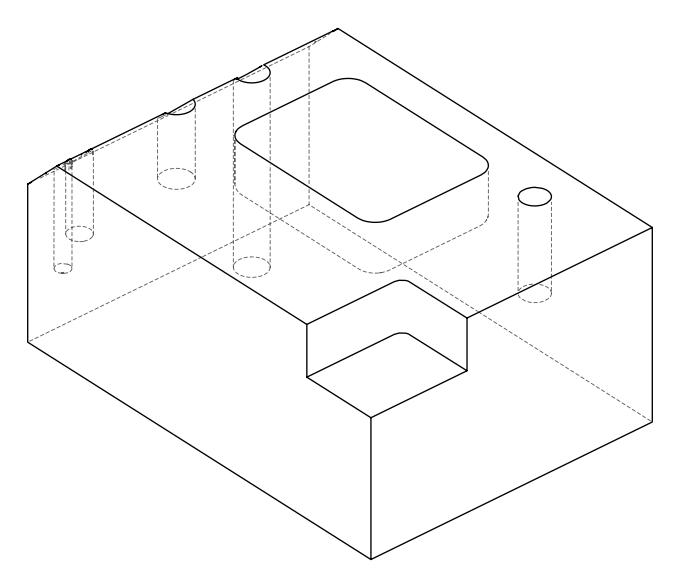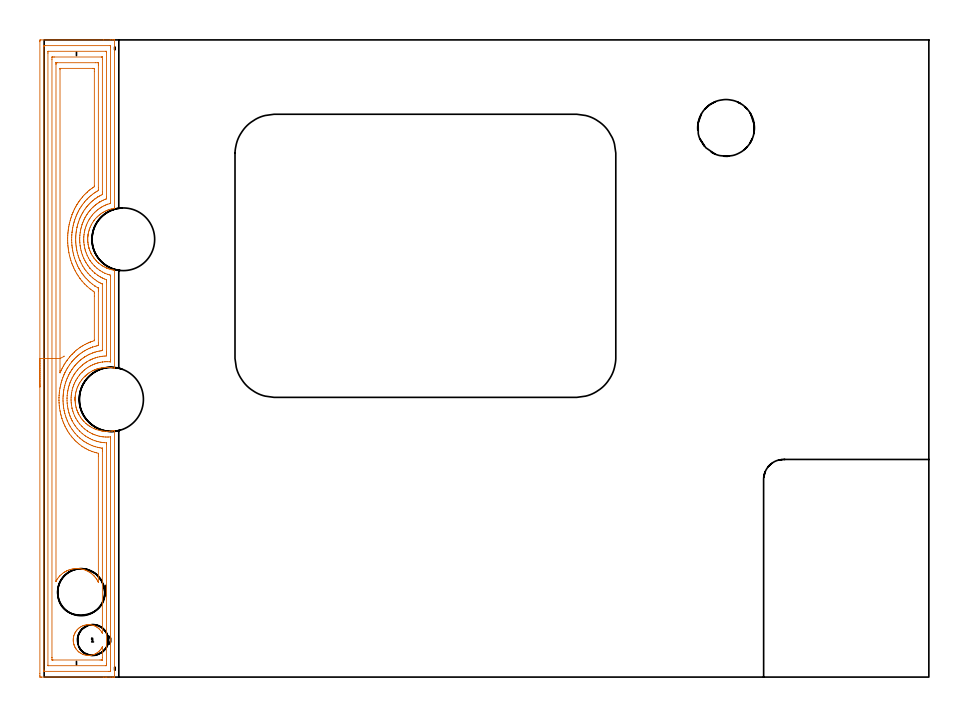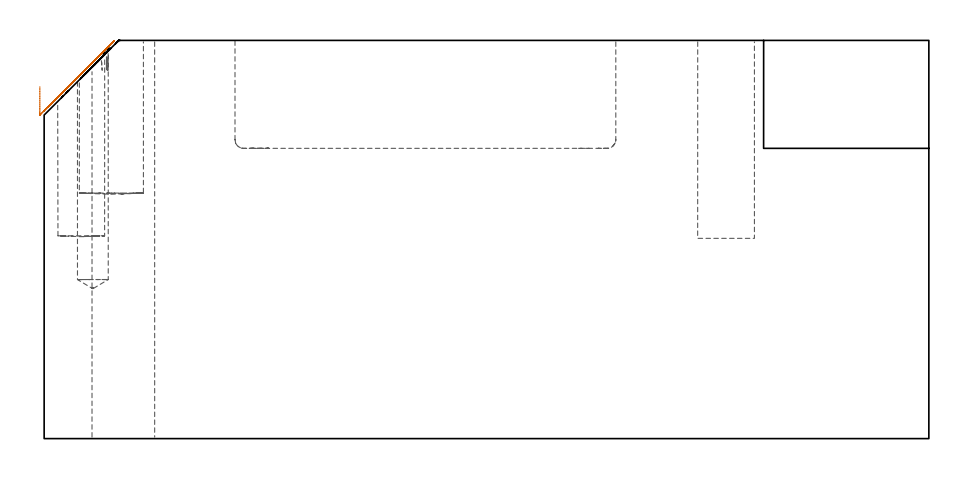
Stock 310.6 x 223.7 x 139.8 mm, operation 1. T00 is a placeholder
(PLAN: 14 operations, 12 tool changes, 50.8 min)
(1 AREA_MILL | FG_CHAMFER_SURFACE | UGT0205_001 | 16.79 min | 76610 mm3)
(2 MILL_CORNER_NOTCH_RECTANGULAR | CORNER_NOTCH_RECTANGULAR | NXT0201_011 | Follow Part, ap 3, ae 75% | 17.89 min | 167561 mm3)
(3 MILL_RECTANGULAR_POCKET | POCKET_RECTANGULAR_STRAIGHT | NXT0201_007 | Follow Part, ap 6.25, ae 75% | 11.91 min | 496334 mm3)
(4 MILL_BLIND_HOLE_FROM_SOLID_MATERIAL | STEP1POCKET | NXT0201_012 | Spiral | 1.12 min | 21620 mm3)
(5 BORE_BLIND_HOLE | STEP1POCKET | UGT0332_076 | 0.29 min | 0 mm3)
(6 SPOT_DRILL | STEP1HOLE | NXT0321_9005460120000 | 0.05 min | 148 mm3)
(7 SPOT_DRILL_1 | STEP1POCKET_1 | NXT0321_9005460120000 | 0.03 min | 0 mm3)
(8 DRILL_BLIND_HOLE_INTO_CENTER | STEP1HOLE | NXT0301_029 | 0.04 min | 137 mm3)
(9 GUN_DRILL_THROUGH_HOLE | STEP1HOLE | UGT0307_001 | 0.62 min | 2562 mm3)
(10 SPADE_DRILL_TO_ENLARGE_THROUGH_HOLE | STEP1HOLE | UGT0306_004 | 0.59 min | 17013 mm3)
(11 DRILL_TO_ENLARGE_THROUGH_HOLE | STEP1HOLE | UGT0301_053 | 0.6 min | 32619 mm3)
(12 DRILL_BLIND_HOLE_INTO_CENTER_1 | STEP1POCKET_1 | UGT0301_220 | 0.34 min | 6948 mm3)
(13 INDEXABLE_INSERT_DRILL_BLIND_HOLE_FROM_SOLID | STEP1POCKET_2 | NXT0302_004 | 0.27 min | 11951 mm3)
(14 INDEXABLE_INSERT_DRILL_BLIND_HOLE_FROM_SOLID_1 | STEP1POCKET_3 | NXT0302_016 | 0.23 min | 19887 mm3)
(TOOL UGT0205_001 | Chamfer Mill 20 x 3 x 45 deg. | D20 FL50 Z2)
(TOOL NXT0201_011 | ENDMILL 12mm [2P460-1200-NA 1630] | D12 FL38 Z6)
(TOOL NXT0201_007 | ENDMILL 25mm [R216.25-25050GCK54P 1620] | D25 R3 FL54 Z5)
(TOOL NXT0201_012 | ENDMILL 16mm [2P460-1600-NA 1630] | D16 FL38 Z6)
(TOOL UGT0332_076 | 19.75 mm Rough Boring Bar | D19.75)
(TOOL NXT0321_9005460120000 | NC Spot Drill, 142deg, 12mm, Carbide, Uncoated | D12 PA142 FL30 Z2)
(TOOL NXT0301_029 | Carbide Drill 5.8mm [860.1-0580-017A1-MM 2214] | D5.8 PA140 FL28 Z2)
(TOOL UGT0307_001 | Gun Drill 5 mm | D5 PA130 FL24 Z1)
(TOOL UGT0306_004 | Spade Drill 13.5mm | D13.5 PA132 FL10 Z2)
(TOOL UGT0301_053 | Twist Drill 22 mm | D22 PA118 FL150 Z2)
(TOOL UGT0301_220 | Twist Drill 10.8 mm | D10.8 PA118 FL92 Z2)
(TOOL NXT0302_004 | Index. Insert Drill 16.5mm [880-D1650L20-05] | D16.5 PA176 FL83 Z2)
(TOOL NXT0302_016 | Index. Insert Drill 22.5mm [880-D2250L25-03] | D22.5 PA176 FL68 Z2)
(OP 1 AREA_MILL, part 1 of 2)
G17 G21 G94 G90
T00 M6
G54
G17 G0 G90 X-1.5 Y101.85 S1061 M3
G43 Z149.8 H0
Z123.6
G94 G1 Y101.888 Z122.728 F250.
Y102.002 Z121.864
Y102.191 Z121.012
Y102.453 Z120.18
Y102.787 Z119.374
Y103.19 Z118.6
Y103.658 Z117.864
Y104.19 Z117.172
Y104.779 Z116.529
Y105.422 Z115.94
Y106.114 Z115.408
Y106.85 Z114.94
Y107.624 Z114.537
Y108.43 Z114.203
Y109.262 Z113.941
Y110.113 Z113.752
Y110.978 Z113.638
Y111.85 Z113.6
Y223.081
X-1.497 Y223.371 Z113.602
X-1.492 Y223.69 Z113.606
X-1.169 Y223.7 Z113.929
X20.799 Z135.894
X23.202 Z138.297
X23.89 Z138.99
X24.233 Z139.333
X24.641 Y223.693 Z139.733
X24.697 Y223.69 Z139.788
X24.7 Y223.528 Z139.8
Y165.009
X24.693 Y164.584 Z139.793
X23.769 Y164.392 Z138.864
X23.202 Y164.236 Z138.297
X23.013 Y164.184 Z138.112
X22.878 Y164.147 Z137.977
X22.64 Y164.073 Z137.74
X22.31 Y163.939 Z137.409
X21.99 Y163.81 Z137.088
X21.543 Y163.609 Z136.641
X21.101 Y163.386 Z136.199
X20.729 Y163.18 Z135.826
X20.525 Y163.051 Z135.621
X20.211 Y162.853 Z135.31
X19.817 Y162.578 Z134.915
X19.429 Y162.288 Z134.527
X19.323 Y162.2 Z134.421
X18.877 Y161.804 Z133.976
X18.801 Y161.733 Z133.899
X18.74 Y161.674 Z133.836
X18.685 Y161.624 Z133.784
X18.485 Y161.435 Z133.584
X18.443 Y161.395 Z133.541
X18.039 Y160.95 Z133.138
X17.659 Y160.502 Z132.759
X17.545 Y160.354 Z132.644
X17.484 Y160.268 Z132.583
X17.281 Y159.985 Z132.38
X17.03 Y159.609 Z132.129
X16.655 Y158.983 Z131.755
X16.516 Y158.717 Z131.613
X16.303 Y158.273 Z131.401
X16.109 Y157.824 Z131.205
X15.939 Y157.379 Z131.039
X15.8 Y156.968 Z130.898
X15.787 Y156.931 Z130.886
X15.655 Y156.453 Z130.754
X15.558 Y156.039 Z130.654
X15.494 Y155.717 Z130.593
X15.47 Y155.593 Z130.569
X15.437 Y155.381 Z130.536
X15.42 Y155.262 Z130.517
X15.408 Y155.181 Z130.503
X15.402 Y155.146 Z130.498
X15.359 Y154.775 Z130.459
X15.351 Y154.7 Z130.451
X15.32 Y154.253 Z130.418
X15.307 Y153.807 Z130.403
X15.31 Y153.559 Z130.406
X15.311 Y153.361 Z130.41
X15.336 Y152.914 Z130.433
X15.376 Y152.501 Z130.469
X15.378 Y152.468 Z130.473
X15.437 Y152.021 Z130.535
X15.458 Y151.894 Z130.558
X15.472 Y151.816 Z130.571
X15.51 Y151.607 Z130.606
X15.516 Y151.575 Z130.612
X15.585 Y151.254 Z130.684
X15.613 Y151.128 Z130.712
X15.72 Y150.714 Z130.815
X15.728 Y150.682 Z130.823
X15.765 Y150.544 Z130.863
X15.767 Y150.535 Z130.866
X15.893 Y150.161 Z130.988
X16.026 Y149.79 Z131.123
X16.209 Y149.341 Z131.308
X16.41 Y148.897 Z131.507
X16.495 Y148.724 Z131.594
X16.53 Y148.654 Z131.629
X16.622 Y148.48 Z131.721
X16.656 Y148.415 Z131.755
X16.88 Y148.034 Z131.976
X16.897 Y148.004 Z131.993
X17.187 Y147.554 Z132.283
X17.494 Y147.112 Z132.593
X17.545 Y147.045 Z132.644
X17.908 Y146.603 Z133.007
X18.24 Y146.219 Z133.339
X18.293 Y146.162 Z133.392
X18.336 Y146.116 Z133.434
X18.434 Y146.015 Z133.532
X18.815 Y145.651 Z133.912
X19.019 Y145.465 Z134.119
X19.172 Y145.326 Z134.271
X19.322 Y145.201 Z134.422
X19.762 Y144.863 Z134.861
X19.911 Y144.758 Z135.008
X20.212 Y144.543 Z135.31
X20.379 Y144.434 Z135.476
X20.525 Y144.346 Z135.622
X20.737 Y144.218 Z135.835
X21.1 Y144.014 Z136.199
X21.542 Y143.791 Z136.642
X21.776 Y143.683 Z136.874
X21.863 Y143.643 Z136.959
X21.99 Y143.584 Z137.088
X22.029 Y143.566 Z137.128
X22.088 Y143.541 Z137.186
X22.31 Y143.457 Z137.406
X22.482 Y143.391 Z137.58
X22.878 Y143.257 Z137.977
X23.766 Y143.008 Z138.866
X24.2 Y142.919 Z139.3
X24.522 Y142.851 Z139.619
X24.695 Y142.807 Z139.791
X24.7 Y142.673 Z139.8
Y108.723
X24.696 Y108.458 Z139.79
X24.608 Y108.464 Z139.703
X23.767 Y108.615 Z138.866
X22.878 Y108.721 Z137.978
X22.833 Y108.726 Z137.933
X22.411 Y108.74 Z137.511
X21.989 Y108.742 Z137.089
X21.367 Y108.726 Z136.467
X21.1 Y108.699 Z136.2
X20.211 Y108.578 Z135.311
X19.632 Y108.455 Z134.731
X19.323 Y108.39 Z134.422
X18.897 Y108.276 Z133.996
X18.877 Y108.271 Z133.976
X18.59 Y108.176 Z133.688
X18.433 Y108.125 Z133.533
X17.847 Y107.905 Z132.945
X17.656 Y107.833 Z132.755
X17.545 Y107.783 Z132.644
X17.099 Y107.568 Z132.196
X16.656 Y107.334 Z131.754
X15.986 Y106.94 Z131.085
X15.767 Y106.793 Z130.866
X15.616 Y106.683 Z130.715
X15.317 Y106.466 Z130.417
X15.08 Y106.281 Z130.18
X14.878 Y106.122 Z129.977
X14.79 Y106.047 Z129.889
X14.724 Y105.986 Z129.82
X14.59 Y105.864 Z129.689
X14.46 Y105.745 Z129.56
X14.384 Y105.675 Z129.484
X14.358 Y105.65 Z129.458
X14.277 Y105.571 Z129.376
X13.989 Y105.291 Z129.089
X13.859 Y105.155 Z128.958
X13.479 Y104.713 Z128.578
X13.113 Y104.262 Z128.212
X13.087 Y104.226 Z128.186
X12.796 Y103.811 Z127.896
X12.509 Y103.369 Z127.608
X12.212 Y102.858 Z127.31
X12.11 Y102.66 Z127.209
X12.016 Y102.477 Z127.114
X11.81 Y102.032 Z126.909
X11.621 Y101.576 Z126.718
X11.458 Y101.129 Z126.557
X11.323 Y100.723 Z126.422
X11.197 Y100.246 Z126.294
X11.092 Y99.789 Z126.189
X11.051 Y99.574 Z126.149
X11.009 Y99.353 Z126.108
X10.943 Y98.895 Z126.039
X10.931 Y98.774 Z126.026
X10.898 Y98.46 Z125.992
X10.886 Y98.273 Z125.978
X10.871 Y98.063 Z125.964
X10.867 Y98.025
X10.866 Y98.013 Z125.963
Y98.002 Z125.962
X10.858 Y97.79 Z125.955
X10.855 Y97.66 Z125.954
X10.854 Y97.518 Z125.949
X10.853 Y97.49
Y97.455
X10.855 Y97.401 Z125.95
X10.857 Y97.29 Z125.954
X10.864 Y97.121 Z125.956
X10.865 Y97.109 Z125.957
X10.887 Y96.674 Z125.985
X10.929 Y96.228 Z126.028
X10.989 Y95.781 Z126.089
X11.067 Y95.335 Z126.166
X11.169 Y94.875 Z126.266
X11.213 Y94.697 Z126.312
X11.278 Y94.442 Z126.376
X11.303 Y94.352 Z126.401
X11.323 Y94.278 Z126.421
X11.421 Y93.982 Z126.518
X11.444 Y93.912 Z126.541
X11.553 Y93.606 Z126.652
X11.573 Y93.55 Z126.672
X11.762 Y93.088 Z126.857
X11.823 Y92.947 Z126.92
X11.86 Y92.864 Z126.957
X11.953 Y92.657 Z127.049
X11.96 Y92.641 Z127.056
X12.079 Y92.397 Z127.177
X12.141 Y92.276 Z127.241
X12.211 Y92.141 Z127.311
X12.428 Y91.764 Z127.526
X12.713 Y91.314 Z127.81
X13.013 Y90.872 Z128.111
X13.1 Y90.755 Z128.2
X13.348 Y90.445 Z128.448
X13.414 Y90.363 Z128.514
X13.682 Y90.046 Z128.78
X13.739 Y89.979 Z128.837
X13.863 Y89.842 Z128.961
X13.99 Y89.71 Z129.088
X14.637 Y89.086 Z129.737
X14.659 Y89.068 Z129.758
X14.878 Y88.88 Z129.977
X15.317 Y88.534 Z130.417
X15.402 Y88.472 Z130.501
X15.616 Y88.317 Z130.712
X15.783 Y88.193 Z130.883
X16.062 Y88.019 Z131.158
X16.216 Y87.921 Z131.315
X16.656 Y87.666 Z131.754
X17.356 Y87.301 Z132.456
X17.401 Y87.281 Z132.501
X17.545 Y87.218 Z132.644
X17.987 Y87.037 Z133.086
X18.118 Y86.99 Z133.217
X18.433 Y86.877 Z133.533
X19.324 Y86.611 Z134.421
X20.211 Y86.413 Z135.311
X20.39 Y86.387 Z135.49
X20.667 Y86.348 Z135.767
X21.1 Y86.305 Z136.2
X21.989 Y86.263 Z137.089
X22.878 Y86.288 Z137.978
X23.767 Y86.379 Z138.867
X23.964 Y86.408 Z139.064
X24.541 Y86.522 Z139.64
X24.598 Y86.53 Z139.697
X24.697 Y86.541 Z139.789
X24.7 Y86.387 Z139.8
Y0.172
X24.697 Y0.01 Z139.788
X24.661 Y0.003 Z139.752
X24.639 Y0.002 Z139.73
X24.233 Y0. Z139.333
X23.89 Z138.989
X23.202 Z138.297
X21.966 Z137.063
X21.417 Z136.512
X20.799 Z135.894
X-0.894 Y0.001 Z114.203
X-1.12 Y0.002 Z113.977
X-1.492 Y0.007 Z113.606
X-1.494 Y0.019 Z113.604
X-1.499 Y0.619 Z113.601
X-1.5 Y1.225 Z113.6
Y111.85
X-0.086 Z115.014
X-0.085 Y221.378 Z115.015
X-0.084 Y221.462 Z115.016
X-0.079 Y221.628 Z115.021
X-0.072 Y221.691 Z115.028
X-0.052 Y221.694 Z115.048
X-0.002 Y221.696 Z115.098
X0.485 Y221.7 Z115.585
X23.202 Y221.699 Z138.302
X23.26 Y221.697 Z138.36
X23.275 Y221.694 Z138.375
X23.279 Y221.691 Z138.379
X23.281 Y221.657 Z138.381
X23.284 Y221.546 Z138.384
X23.286 Y221.378 Z138.386
Y221.294
X23.285 Y166.628 Z138.385
X23.282 Y166.46 Z138.382
X23.279 Y166.349 Z138.379
X23.274 Y166.303 Z138.374
X23.263 Y166.298 Z138.363
X23.202 Y166.277 Z138.302
X22.913 Y166.191 Z138.013
X22.31 Y166.009 Z137.41
X22.229 Y165.983 Z137.329
X22.02 Y165.902 Z137.12
X21.594 Y165.724 Z136.694
X21.417 Y165.645 Z136.517
X20.985 Y165.441 Z136.085
X20.525 Y165.209 Z135.625
X20.394 Y165.14 Z135.494
X20.16 Y165.009 Z135.26
X19.837 Y164.803 Z134.937
X19.632 Y164.668 Z134.732
X19.306 Y164.442 Z134.406
X18.848 Y164.115 Z133.948
X18.787 Y164.068 Z133.887
X18.74 Y164.029 Z133.84
X18.31 Y163.652 Z133.41
X17.831 Y163.222 Z132.931
X17.403 Y162.773 Z132.503
X16.971 Y162.295 Z132.071
X16.955 Y162.275 Z132.055
X16.583 Y161.807 Z131.683
X16.311 Y161.435 Z131.411
X16.21 Y161.287 Z131.31
X16.062 Y161.065 Z131.162
X15.862 Y160.742 Z130.962
X15.74 Y160.541 Z130.84
X15.531 Y160.18 Z130.631
X15.254 Y159.648 Z130.354
X15.237 Y159.614 Z130.337
X15.226 Y159.592 Z130.326
X15.17 Y159.47 Z130.27
X14.954 Y158.971 Z130.054
X14.863 Y158.755 Z129.963
X14.703 Y158.329 Z129.803
X14.537 Y157.861 Z129.637
X14.5 Y157.75 Z129.6
X14.475 Y157.663 Z129.575
X14.284 Y156.964 Z129.384
X14.277 Y156.935 Z129.377
X14.132 Y156.22 Z129.232
X14.104 Y156.074 Z129.204
X14.01 Y155.449 Z129.11
X13.98 Y155.181 Z129.08
X13.932 Y154.633 Z129.032
X13.912 Y154.288 Z129.012
X13.898 Y153.774 Z128.998
X13.903 Y153.394 Z129.003
X13.926 Y152.852 Z129.026
X13.953 Y152.501 Z129.053
X14.025 Y151.86 Z129.125
X14.059 Y151.607 Z129.159
X14.209 Y150.782 Z129.309
X14.223 Y150.714 Z129.323
X14.277 Y150.473 Z129.377
X14.41 Y149.954 Z129.51
X14.426 Y149.895 Z129.526
X14.449 Y149.82 Z129.549
X14.529 Y149.569 Z129.629
X14.756 Y148.927 Z129.856
X15.083 Y148.121 Z130.183
X15.122 Y148.034 Z130.222
X15.17 Y147.932 Z130.27
X15.575 Y147.14 Z130.675
X16.062 Y146.33 Z131.162
X16.094 Y146.279 Z131.194
X16.224 Y146.085 Z131.324
X16.64 Y145.521 Z131.74
X16.771 Y145.353 Z131.871
X16.955 Y145.135 Z132.055
X17.552 Y144.46 Z132.652
X17.847 Y144.172 Z132.947
X18.511 Y143.566 Z133.611
X18.74 Y143.384 Z133.84
X19.482 Y142.823 Z134.582
X19.632 Y142.721 Z134.732
X19.704 Y142.673 Z134.804
X20.525 Y142.196 Z135.625
X21.342 Y141.78 Z136.442
X21.417 Y141.744 Z136.517
X21.481 Y141.715 Z136.581
X22.31 Y141.403 Z137.41
X22.865 Y141.224 Z137.965
X23.202 Y141.12 Z138.302
X23.269 Y141.099 Z138.369
X23.279 Y140.969 Z138.379
X23.283 Y140.886 Z138.383
X23.285 Y140.803 Z138.385
Y111.236
X23.284 Y111.068 Z138.384
X23.279 Y110.733 Z138.379
X23.275 Y110.689 Z138.375
X23.269 Y110.687 Z138.369
X23.247 Z138.347
X23.202 Y110.69 Z138.302
X23.006 Y110.706 Z138.106
X22.31 Y110.732 Z137.41
X22.083 Y110.736 Z137.183
X21.417 Y110.717 Z136.517
X21.221 Y110.706 Z136.321
X20.525 Y110.626 Z135.625
X20.422 Y110.613 Z135.522
X19.786 Y110.51 Z134.886
X19.659 Y110.483 Z134.759
X19.632 Y110.477 Z134.732
X18.936 Y110.313 Z134.036
X18.74 Y110.26 Z133.84
X18.249 Y110.108 Z133.349
X17.847 Y109.965 Z132.947
X17.594 Y109.87 Z132.694
X16.965 Y109.616 Z132.065
X16.958 Y109.613 Z132.058
X16.37 Y109.308 Z131.47
X16.062 Y109.141 Z131.162
X15.796 Y108.989 Z130.896
X15.347 Y108.723 Z130.447
X15.241 Y108.652 Z130.341
X15.17 Y108.603 Z130.27
X14.748 Y108.301 Z129.848
X14.277 Y107.937 Z129.377
X14.218 Y107.889 Z129.318
X14.145 Y107.83 Z129.245
X13.749 Y107.466 Z128.849
X13.385 Y107.127 Z128.485
X13.288 Y107.033 Z128.388
X13.192 Y106.936 Z128.292
X12.859 Y106.569 Z127.959
X12.492 Y106.148 Z127.592
X12.445 Y106.091 Z127.545
X12.406 Y106.043 Z127.506
X12.058 Y105.585 Z127.158
X11.749 Y105.149 Z126.849
X11.689 Y105.06 Z126.789
X11.6 Y104.921 Z126.7
X11.348 Y104.508 Z126.448
X11.202 Y104.256 Z126.302
X11.026 Y103.937 Z126.126
X10.726 Y103.344 Z125.826
X10.708 Y103.302 Z125.808
X10.461 Y102.716 Z125.561
X10.362 Y102.469 Z125.462
X10.216 Y102.068 Z125.316
X10.047 Y101.576 Z125.147
X10.016 Y101.475 Z125.116
X9.994 Y101.397 Z125.094
X9.809 Y100.682 Z124.909
X9.663 Y99.941 Z124.763
X9.636 Y99.789 Z124.736
X9.547 Y99.164 Z124.647
X9.518 Y98.895 Z124.618
X9.473 Y98.345 Z124.573
X9.455 Y98.002 Z124.555
X9.444 Y97.48 Z124.544
X9.452 Y97.109 Z124.552
X9.481 Y96.549 Z124.581
X9.51 Y96.215 Z124.61
X9.587 Y95.55 Z124.687
X9.62 Y95.322 Z124.72
X9.777 Y94.466 Z124.877
X9.785 Y94.428 Z124.885
X9.815 Y94.294 Z124.915
X10.017 Y93.535 Z125.117
X10.109 Y93.24 Z125.209
X10.32 Y92.641 Z125.42
X10.667 Y91.789 Z125.767
X10.685 Y91.748 Z125.785
X10.708 Y91.699 Z125.808
X10.987 Y91.135 Z126.087
X11.137 Y90.855 Z126.237
X11.6 Y90.078 Z126.7
X11.674 Y89.961 Z126.774
X11.82 Y89.741 Z126.92
X12.324 Y89.068 Z127.424
X12.492 Y88.858 Z127.592
X13.09 Y88.174 Z128.19
X13.385 Y87.884 Z128.485
X14.027 Y87.281 Z129.127
X14.277 Y87.074 Z129.377
X15.158 Y86.4 Z130.258
X15.17 Y86.391 Z130.27
X15.176 Y86.387 Z130.276
X16.062 Y85.859 Z131.162
X16.738 Y85.494 Z131.838
X16.955 Y85.39 Z132.055
X17.147 Y85.301 Z132.247
X17.847 Y85.034 Z132.947
X18.537 Y84.804 Z133.637
X18.74 Y84.746 Z133.84
X19.26 Y84.601 Z134.36
X19.632 Y84.518 Z134.732
X19.737 Y84.495 Z134.837
X20.175 Y84.418 Z135.275
X20.525 Y84.368 Z135.625
X20.787 Y84.337 Z135.887
X21.417 Y84.297 Z136.517
X21.736 Y84.281 Z136.836
X22.31 Z137.41
X22.623 Y84.287 Z137.723
X23.202 Y84.317 Z138.302
X23.243 Y84.319 Z138.343
X23.265 Y84.317 Z138.365
X23.272 Y84.315 Z138.372
X23.279 Y84.292 Z138.379
X23.284 Y83.959 Z138.384
X23.285 Y83.791 Z138.385
Y2.322
X23.284 Y2.238 Z138.384
X23.279 Y2.072 Z138.379
X23.272 Y2.009 Z138.372
X23.252 Y2.007 Z138.352
X23.202 Y2.004 Z138.302
X22.714 Y2. Z137.814
X-0.002 Y2.001 Z115.098
X-0.06 Y2.003 Z115.04
X-0.075 Y2.006 Z115.025
X-0.079 Y2.008 Z115.021
X-0.081 Y2.043 Z115.019
X-0.084 Y2.154 Z115.016
X-0.086 Y2.49 Z115.014
Y111.85
X1.328 Z116.428
X1.329 Y219.068 Z116.429
X1.331 Y219.507 Z116.431
X1.333 Y219.621 Z116.433
X1.335 Y219.674 Z116.435
X1.346 Y219.69 Z116.446
X1.398 Y219.693 Z116.498
X1.592 Y219.699 Z116.692
X21.609 Z136.709
X21.738 Y219.697 Z136.838
X21.84 Y219.693 Z136.94
X21.866 Y219.69 Z136.966
X21.868 Y219.683 Z136.968
X21.869 Y219.659 Z136.969
X21.871 Y219.507 Z136.971
Y168.582
X21.869 Y168.13 Z136.969
X21.866 Y167.976 Z136.966
X21.864 Y167.929 Z136.964
X21.836 Y167.915 Z136.936
X21.767 Y167.884 Z136.867
X21.417 Y167.739 Z136.517
X21.294 Y167.689 Z136.394
X20.765 Y167.448 Z135.865
X20.525 Y167.332 Z135.625
X20.17 Y167.151 Z135.27
X19.632 Y166.864 Z134.732
X19.588 Y166.839 Z134.688
X19.516 Y166.795 Z134.616
X19.047 Y166.488 Z134.147
X18.74 Y166.279 Z133.84
X18.519 Y166.123 Z133.619
X18.216 Y165.902 Z133.316
X18.011 Y165.738 Z133.111
X17.847 Y165.601 Z132.947
X17.532 Y165.324 Z132.632
X17.181 Y165.009 Z132.281
X17.065 Y164.898 Z132.165
X16.955 Y164.788 Z132.055
X16.625 Y164.445 Z131.725
X16.318 Y164.115 Z131.418
X16.198 Y163.979 Z131.298
X16.062 Y163.82 Z131.162
X15.794 Y163.49 Z130.894
X15.583 Y163.222 Z130.683
X15.409 Y162.982 Z130.509
X15.17 Y162.643 Z130.27
X15.044 Y162.454 Z130.144
X14.963 Y162.328 Z130.063
X14.704 Y161.901 Z129.804
X14.427 Y161.435 Z129.527
X14.374 Y161.338 Z129.474
X14.277 Y161.153 Z129.377
X14.076 Y160.743 Z129.176
X13.981 Y160.541 Z129.081
X13.798 Y160.128 Z128.898
X13.596 Y159.648 Z128.696
X13.537 Y159.496 Z128.637
X13.385 Y159.088 Z128.485
X13.3 Y158.84 Z128.4
X13.273 Y158.755 Z128.373
X13.096 Y158.15 Z128.196
X13.019 Y157.861 Z128.119
X12.915 Y157.438 Z128.015
X12.814 Y156.968 Z127.914
X12.759 Y156.701 Z127.859
X12.657 Y156.074 Z127.757
X12.636 Y155.931 Z127.736
X12.55 Y155.181 Z127.65
X12.545 Y155.128 Z127.645
X12.492 Y154.389 Z127.592
X12.49 Y154.29 Z127.59
X12.485 Y153.848 Z127.585
X12.482 Y153.405 Z127.582
Y153.394
X12.492 Y153.082 Z127.592
X12.525 Y152.501 Z127.625
X12.528 Y152.465 Z127.628
X12.619 Y151.607 Z127.719
X12.636 Y151.464 Z127.736
X12.698 Y151.063 Z127.798
X12.761 Y150.714 Z127.861
X12.825 Y150.381 Z127.925
X12.947 Y149.82 Z128.047
X13.103 Y149.209 Z128.203
X13.186 Y148.927 Z128.286
X13.385 Y148.321 Z128.485
X13.488 Y148.034 Z128.588
X13.55 Y147.869 Z128.65
X13.857 Y147.14 Z128.957
X13.986 Y146.848 Z129.086
X14.277 Y146.251 Z129.377
X14.281 Y146.243 Z129.381
X14.473 Y145.887 Z129.573
X14.625 Y145.633 Z129.725
X14.795 Y145.353 Z129.895
X15.17 Y144.764 Z130.27
X15.383 Y144.46 Z130.483
X15.668 Y144.068 Z130.768
X16.062 Y143.571 Z131.162
X16.066 Y143.566 Z131.166
X16.096 Y143.533 Z131.196
X16.888 Y142.673 Z131.988
X16.955 Y142.608 Z132.055
X17.801 Y141.826 Z132.901
X17.847 Y141.789 Z132.947
X17.859 Y141.78 Z132.959
X18.74 Y141.126 Z133.84
X19.079 Y140.886 Z134.179
X19.632 Y140.554 Z134.732
X19.876 Y140.412 Z134.976
X20.379 Y140.138 Z135.479
X20.525 Y140.066 Z135.625
X20.673 Y139.993 Z135.773
X21.183 Y139.766 Z136.283
X21.856 Y139.484 Z136.956
X21.865 Y139.451 Z136.965
X21.868 Y139.372 Z136.968
X21.87 Y139.251 Z136.97
X21.871 Y139.099 Z136.971
X21.872 Y138.644 Z136.972
X21.871 Y114.084 Z136.971
X21.87 Y113.63 Z136.97
X21.867 Y113.19 Z136.967
X21.862 Y112.744 Z136.962
X21.417 Y112.717 Z136.517
X21.025 Y112.689 Z136.125
X20.525 Y112.63 Z135.625
X20.231 Y112.591 Z135.331
X19.632 Y112.491 Z134.732
X19.468 Y112.461 Z134.568
X18.74 Y112.303 Z133.84
X18.713 Y112.297 Z133.813
X18.048 Y112.096 Z133.148
X17.847 Y112.028 Z132.947
X17.39 Y111.861 Z132.49
X16.955 Y111.69 Z132.055
X16.752 Y111.606 Z131.852
X16.299 Y111.403 Z131.399
X16.141 Y111.325 Z131.241
X16.062 Y111.285 Z131.162
X15.82 Y111.161 Z130.92
X15.17 Y110.786 Z130.27
X14.996 Y110.683 Z130.096
X14.714 Y110.51 Z129.814
X14.456 Y110.331 Z129.556
X14.277 Y110.201 Z129.377
X13.943 Y109.951 Z129.043
X13.507 Y109.616 Z128.607
X13.385 Y109.511 Z128.485
X12.972 Y109.136 Z128.072
X12.527 Y108.723 Z127.627
X12.509 Y108.706 Z127.609
X12.492 Y108.689 Z127.592
X12.079 Y108.244 Z127.179
X11.71 Y107.83 Z126.81
X11.659 Y107.77 Z126.759
X11.6 Y107.698 Z126.7
X11.267 Y107.27 Z126.367
X11.012 Y106.936 Z126.112
X10.885 Y106.758 Z125.985
X10.708 Y106.5 Z125.808
X10.528 Y106.222 Z125.628
X10.416 Y106.043 Z125.516
X10.191 Y105.666 Z125.291
X9.896 Y105.149 Z124.996
X9.868 Y105.097 Z124.968
X9.815 Y104.993 Z124.915
X9.577 Y104.494 Z124.677
X9.469 Y104.256 Z124.569
X9.304 Y103.874 Z124.404
X9.094 Y103.362 Z124.194
X9.047 Y103.238 Z124.147
X8.923 Y102.897 Z124.023
X8.816 Y102.575 Z123.916
X8.784 Y102.469 Z123.884
X8.618 Y101.881 Z123.718
X8.54 Y101.576 Z123.64
X8.442 Y101.163 Z123.542
X8.342 Y100.682 Z123.442
X8.29 Y100.422 Z123.39
X8.191 Y99.789 Z123.291
X8.172 Y99.646 Z123.272
X8.09 Y98.895 Z123.19
X8.085 Y98.84 Z123.185
X8.033 Y98.002 Z123.133
X8.03 Y97.86 Z123.13
Y97.109
X8.081 Y96.215 Z123.181
X8.085 Y96.16 Z123.185
X8.179 Y95.322 Z123.279
X8.201 Y95.15 Z123.301
X8.326 Y94.428 Z123.426
X8.396 Y94.062 Z123.496
X8.512 Y93.535 Z123.612
X8.677 Y92.887 Z123.777
X8.751 Y92.641 Z123.851
X8.923 Y92.113 Z124.023
X9.054 Y91.748 Z124.154
X9.133 Y91.537 Z124.233
X9.422 Y90.855 Z124.522
X9.542 Y90.581 Z124.642
X9.815 Y90. Z124.915
X9.834 Y89.961 Z124.934
X9.855 Y89.921 Z124.955
X10.356 Y89.068 Z125.456
X10.708 Y88.505 Z125.808
X10.941 Y88.174 Z126.041
X11.6 Y87.296 Z126.7
X11.612 Y87.281 Z126.712
X11.69 Y87.191 Z126.79
X12.424 Y86.387 Z127.524
X12.492 Y86.32 Z127.592
X13.374 Y85.494 Z128.474
X13.385 Y85.485 Z128.485
X13.439 Y85.44 Z128.539
X14.277 Y84.805 Z129.377
X14.555 Y84.601 Z129.655
X15.17 Y84.223 Z130.27
X15.45 Y84.055 Z130.55
X16.049 Y83.72 Z131.149
X16.074 Y83.707 Z131.174
X16.666 Y83.426 Z131.766
X16.955 Y83.309 Z132.055
X17.609 Y83.053 Z132.709
X17.847 Y82.975 Z132.947
X18.35 Y82.814 Z133.45
X18.74 Y82.706 Z133.84
X18.886 Y82.667 Z133.986
X19.632 Y82.505 Z134.732
X20.016 Y82.43 Z135.116
X20.525 Y82.363 Z135.625
X21.02 Y82.318 Z136.12
X21.863 Y82.263 Z136.963
X21.866 Y82.193 Z136.966
X21.869 Y82.072 Z136.969
X21.871 Y81.92 Z136.971
Y4.631
X21.869 Y4.193 Z136.969
X21.867 Y4.079 Z136.967
X21.865 Y4.026 Z136.965
X21.853 Y4.01 Z136.953
X21.801 Y4.007 Z136.901
X21.608 Y4.001 Z136.708
X1.591 Z116.691
X1.462 Y4.003 Z116.562
X1.36 Y4.007 Z116.46
X1.334 Y4.01 Z116.434
X1.332 Y4.016 Z116.432
X1.33 Y4.041 Z116.43
X1.329 Y4.193 Z116.429
X1.328 Y111.85 Z116.428
X2.743 Z117.843
Y216.827
X2.749 Y217.647 Z117.849
X2.756 Y217.69 Z117.856
X2.805 Y217.693 Z117.905
X2.914 Y217.697 Z118.014
X3.132 Y217.699 Z118.232
X3.568 Y217.7 Z118.668
X20.077 Y217.699 Z135.177
X20.29 Y217.697 Z135.39
X20.395 Y217.693 Z135.495
X20.443 Y217.69 Z135.543
X20.45 Y217.658 Z135.55
X20.457 Y216.895 Z135.557
Y216.827
Y170.369
X20.455 Y169.545 Z135.555
X20.453 Y169.476 Z135.553
X20.451 Y169.431 Z135.551
X20.382 Y169.391 Z135.482
X19.941 Y169.167 Z135.041
X19.632 Y169.004 Z134.732
X19.36 Y168.855 Z134.46
X18.879 Y168.582 Z133.979
X18.793 Y168.528 Z133.893
X18.74 Y168.493 Z133.84
X18.259 Y168.17 Z133.359
X17.847 Y167.884 Z132.947
X17.733 Y167.803 Z132.833
X17.58 Y167.689 Z132.68
X17.234 Y167.409 Z132.334
X16.955 Y167.173 Z132.055
X16.754 Y166.997 Z131.854
X16.53 Y166.795 Z131.63
X16.291 Y166.567 Z131.391
X16.062 Y166.343 Z131.162
X15.845 Y166.12 Z130.945
X15.639 Y165.902 Z130.739
X15.417 Y165.654 Z130.517
X15.17 Y165.371 Z130.27
X15.005 Y165.174 Z130.105
X14.87 Y165.009 Z129.97
X14.611 Y164.674 Z129.711
X14.277 Y164.217 Z129.377
X14.235 Y164.157 Z129.335
X14.207 Y164.115 Z129.307
X13.885 Y163.615 Z128.985
X13.638 Y163.222 Z128.738
X13.543 Y163.063 Z128.643
X13.385 Y162.792 Z128.485
X13.222 Y162.492 Z128.322
X13.136 Y162.328 Z128.236
X12.923 Y161.898 Z128.023
X12.705 Y161.435 Z127.805
X12.639 Y161.288 Z127.739
X12.492 Y160.95 Z127.592
X12.374 Y160.66 Z127.474
X12.328 Y160.541 Z127.428
X12.135 Y160.006 Z127.235
X12.011 Y159.648 Z127.111
X11.914 Y159.334 Z127.014
X11.743 Y158.755 Z126.843
X11.712 Y158.642 Z126.812
X11.6 Y158.206 Z126.7
X11.536 Y157.925 Z126.636
X11.522 Y157.861 Z126.622
X11.386 Y157.182 Z126.486
X11.35 Y156.968 Z126.45
X11.263 Y156.412 Z126.363
X11.221 Y156.074 Z126.321
X11.171 Y155.611 Z126.271
X11.133 Y155.181 Z126.233
X11.106 Y154.782 Z126.206
X11.081 Y154.288 Z126.181
X11.072 Y153.923 Z126.172
X11.074 Y153.394 Z126.174
X11.086 Y153.015 Z126.186
X11.113 Y152.501 Z126.213
X11.146 Y152.062 Z126.246
X11.192 Y151.607 Z126.292
X11.253 Y151.061 Z126.353
X11.305 Y150.714 Z126.405
X11.433 Y149.988 Z126.533
X11.466 Y149.82 Z126.566
X11.6 Y149.185 Z126.7
X11.665 Y148.927 Z126.765
X11.688 Y148.839 Z126.788
X11.921 Y148.034 Z127.021
X12.078 Y147.555 Z127.178
X12.225 Y147.14 Z127.325
X12.492 Y146.462 Z127.592
X12.581 Y146.247 Z127.681
X12.647 Y146.092 Z127.747
X13.002 Y145.353 Z128.102
X13.385 Y144.608 Z128.485
X13.469 Y144.46 Z128.569
X13.594 Y144.251 Z128.694
X14.03 Y143.566 Z129.13
X14.277 Y143.198 Z129.377
X14.654 Y142.673 Z129.754
X15.17 Y142.032 Z130.27
X15.394 Y141.78 Z130.494
X16.062 Y141.055 Z131.162
X16.234 Y140.886 Z131.334
X16.955 Y140.23 Z132.055
X17.236 Y139.993 Z132.336
X17.847 Y139.533 Z132.947
X18.443 Y139.099 Z133.543
X18.74 Y138.914 Z133.84
X19.209 Y138.629 Z134.309
X19.632 Y138.403 Z134.732
X20.004 Y138.206 Z135.104
X20.397 Y138.008 Z135.497
X20.452 Y137.979 Z135.552
X20.453 Y137.972 Z135.553
X20.456 Y137.948 Z135.556
X20.457 Y137.896 Z135.557
Y137.793
Y114.977
X20.455 Y114.77 Z135.555
X20.452 Y114.668 Z135.552
X20.451 Y114.65 Z135.551
X20.419 Y114.641 Z135.519
X20.342 Y114.626 Z135.442
X20.034 Y114.575 Z135.134
X19.632 Y114.505 Z134.732
X19.277 Y114.439 Z134.377
X18.74 Y114.322 Z133.84
X18.547 Y114.276 Z133.647
X17.847 Y114.086 Z132.947
X17.838 Y114.084 Z132.938
X17.184 Y113.854 Z132.284
X16.955 Y113.767 Z132.055
X16.544 Y113.601 Z131.644
X16.062 Y113.394 Z131.162
X15.922 Y113.33 Z131.022
X15.63 Y113.19 Z130.73
X15.328 Y113.031 Z130.428
X15.17 Y112.943 Z130.27
X14.76 Y112.707 Z129.86
X14.277 Y112.424 Z129.377
X14.199 Y112.376 Z129.299
X14.076 Y112.297 Z129.176
X13.673 Y112.008 Z128.773
X13.385 Y111.798 Z128.485
X13.16 Y111.628 Z128.26
X12.869 Y111.403 Z127.969
X12.664 Y111.231 Z127.764
X12.492 Y111.081 Z127.592
X12.194 Y110.809 Z127.294
X11.873 Y110.51 Z126.973
X11.735 Y110.375 Z126.835
X11.6 Y110.237 Z126.7
X11.3 Y109.917 Z126.4
X11.024 Y109.616 Z126.124
X10.877 Y109.447 Z125.977
X10.708 Y109.246 Z125.808
X10.474 Y108.957 Z125.574
X10.291 Y108.723 Z125.391
X10.088 Y108.45 Z125.188
X9.815 Y108.074 Z124.915
X9.715 Y107.929 Z124.815
X9.649 Y107.83 Z124.749
X9.369 Y107.382 Z124.469
X9.094 Y106.936 Z124.194
X9.031 Y106.828 Z124.131
X8.923 Y106.634 Z124.023
X8.718 Y106.248 Z123.818
X8.613 Y106.043 Z123.713
X8.423 Y105.649 Z123.523
X8.193 Y105.149 Z123.293
X8.144 Y105.036 Z123.244
X8.03 Y104.768 Z123.13
X7.884 Y104.402 Z122.984
X7.829 Y104.256 Z122.929
X7.648 Y103.745 Z122.748
X7.519 Y103.362 Z122.619
X7.431 Y103.069 Z122.531
X7.261 Y102.469 Z122.361
X7.235 Y102.372 Z122.335
X7.138 Y101.98 Z122.238
X7.064 Y101.649 Z122.164
X7.049 Y101.576 Z122.149
X6.918 Y100.903 Z122.018
X6.882 Y100.682 Z121.982
X6.799 Y100.128 Z121.899
X6.758 Y99.789 Z121.858
X6.71 Y99.324 Z121.81
X6.674 Y98.895 Z121.774
X6.65 Y98.491 Z121.75
X6.625 Y98.002 Z121.725
X6.618 Y97.629 Z121.718
X6.623 Y97.109 Z121.723
X6.639 Y96.714 Z121.739
X6.667 Y96.215 Z121.767
X6.703 Y95.757 Z121.803
X6.75 Y95.322 Z121.85
X6.816 Y94.751 Z121.916
X6.87 Y94.428 Z121.97
X7.001 Y93.672 Z122.101
X7.028 Y93.535 Z122.128
X7.138 Y93.021 Z122.238
X7.231 Y92.641 Z122.331
X7.264 Y92.515 Z122.364
X7.485 Y91.748 Z122.585
X7.655 Y91.23 Z122.755
X7.79 Y90.855 Z122.89
X8.03 Y90.243 Z123.13
X8.147 Y89.961 Z123.247
X8.233 Y89.758 Z123.333
X8.56 Y89.068 Z123.66
X8.679 Y88.824 Z123.779
X8.923 Y88.378 Z124.023
X9.038 Y88.174 Z124.138
X9.196 Y87.9 Z124.296
X9.586 Y87.281 Z124.686
X9.815 Y86.938 Z124.915
X10.223 Y86.387 Z125.323
X10.708 Y85.755 Z125.808
X10.937 Y85.494 Z126.037
X11.6 Y84.768 Z126.7
X11.768 Y84.601 Z126.868
X12.492 Y83.932 Z127.592
X12.746 Y83.707 Z127.846
X13.385 Y83.216 Z128.485
X13.919 Y82.814 Z129.019
X14.277 Y82.588 Z129.377
X14.869 Y82.221 Z129.969
X15.17 Y82.057 Z130.27
X15.422 Y81.92 Z130.522
X16.062 Y81.605 Z131.162
X16.626 Y81.356 Z131.726
X16.955 Y81.234 Z132.055
X17.522 Y81.027 Z132.622
X17.847 Y80.924 Z132.947
X17.996 Y80.878 Z133.096
X18.74 Y80.682 Z133.84
X19.192 Y80.574 Z134.292
X19.632 Y80.487 Z134.732
X20.28 Y80.378 Z135.38
X20.385 Y80.363 Z135.485
X20.407 Y80.359 Z135.507
X20.428 Y80.353 Z135.528
X20.447 Y80.347 Z135.547
X20.45 Y80.325 Z135.55
X20.456 Y80.202 Z135.556
X20.457 Y80.133 Z135.557
Y79.307
X20.456 Y15.538 Z135.556
X20.45 Y15.36 Z135.55
X20.424 Y15.408 Z135.524
X20.211 Y15.807 Z135.311
X20.161 Y15.885 Z135.261
X19.826 Y16.344 Z134.926
X19.454 Y16.778 Z134.554
X19.322 Y16.905 Z134.422
X18.89 Y17.268 Z133.99
X18.433 Y17.591 Z133.533
X18.306 Y17.67 Z133.406
X17.929 Y17.861 Z133.029
X17.544 Y18.027 Z132.644
X17.103 Y18.175 Z132.203
X16.656 Y18.284 Z131.756
X16.212 Y18.354 Z131.312
X15.767 Y18.386 Z130.867
X15.322 Y18.382 Z130.422
X14.878 Y18.34 Z129.978
X14.431 Y18.261 Z129.531
X13.989 Y18.144 Z129.089
X13.537 Y17.988 Z128.637
X13.1 Y17.78 Z128.2
X12.894 Y17.67 Z127.994
X12.547 Y17.444 Z127.647
X12.211 Y17.196 Z127.311
X11.974 Y16.994 Z127.074
X11.745 Y16.778 Z126.845
X11.529 Y16.539 Z126.629
X11.322 Y16.287 Z126.422
X11.099 Y15.963 Z126.199
X11.093 Y15.953 Z126.191
X11.075 Y15.926 Z126.171
X11.047 Y15.885 Z126.143
X11.041 Y15.875 Z126.138
X11.022 Y15.839 Z126.117
X11.007 Y15.815 Z126.105
X10.956 Y15.725 Z126.054
X10.833 Y15.504 Z125.928
X10.799 Y15.445 Z125.896
X10.591 Y14.992 Z125.691
X10.433 Y14.562 Z125.533
X10.413 Y14.475 Z125.513
X10.326 Y14.099 Z125.422
X10.25 Y13.654 Z125.345
X10.246 Y13.597 Z125.34
X10.231 Y13.405 Z125.326
X10.217 Y13.207 Z125.309
X10.22 Y13.002 Z125.305
X10.217 Y12.76 Z125.311
X10.228 Y12.628 Z125.324
X10.238 Y12.543 Z125.327
X10.254 Y12.314 Z125.351
X10.331 Y11.872 Z125.429
X10.352 Y11.787 Z125.449
X10.388 Y11.631 Z125.487
X10.41 Y11.536 Z125.509
X10.439 Y11.421 Z125.535
X10.471 Y11.34 Z125.564
X10.549 Y11.131 Z125.645
X10.611 Y10.971 Z125.705
X10.809 Y10.529 Z125.908
X10.856 Y10.447 Z125.956
X11.052 Y10.112 Z126.151
X11.154 Y9.96 Z126.253
X11.265 Y9.795 Z126.362
X11.314 Y9.72 Z126.414
X11.322 Y9.708 Z126.422
X11.379 Y9.636 Z126.479
X11.776 Y9.199 Z126.876
X11.988 Y8.992 Z127.088
X12.211 Y8.799 Z127.311
X12.279 Y8.743 Z127.379
X12.682 Y8.47 Z127.782
X13.1 Y8.224 Z128.2
X13.531 Y8.015 Z128.631
X13.989 Y7.846 Z129.089
X14.431 Y7.739 Z129.531
X14.878 Y7.66 Z129.978
X15.322 Y7.618 Z130.422
X15.767 Y7.614 Z130.867
X16.212 Y7.646 Z131.312
X16.656 Y7.716 Z131.756
X17.223 Y7.851 Z132.323
X17.544 Y7.971 Z132.644
X17.994 Y8.173 Z133.094
X18.433 Y8.414 Z133.533
X18.916 Y8.743 Z134.016
X19.322 Y9.099 Z134.422
X19.578 Y9.359 Z134.678
X19.819 Y9.636 Z134.919
X20.022 Y9.91 Z135.122
X20.211 Y10.196 Z135.311
X20.393 Y10.529 Z135.493
X20.41 Y10.561 Z135.51
X20.45 Y10.637 Z135.55
X20.456 Y10.515 Z135.556
X20.457 Y10.489 Z135.557
Y6.873
X20.451 Y6.053 Z135.551
X20.444 Y6.01 Z135.544
X20.395 Y6.007 Z135.495
X20.286 Y6.003 Z135.386
X20.068 Y6.001 Z135.168
X19.632 Y6. Z134.732
X3.123 Y6.001 Z118.223
X2.911 Y6.003 Z118.011
X2.805 Y6.007 Z117.905
X2.757 Y6.01 Z117.857
X2.75 Y6.042 Z117.85
X2.743 Y6.805 Z117.843
Y6.873
Y111.85
X4.157 Z119.257
Y215.04
X4.158 Y215.343 Z119.258
X4.162 Y215.647 Z119.262
X4.164 Y215.682 Z119.264
X4.174 Y215.69 Z119.274
X4.213 Y215.694 Z119.313
X4.296 Y215.698 Z119.396
X4.46 Y215.7 Z119.56
X4.694 Z119.794
X18.081 Z133.181
X18.74 Y215.698 Z133.84
X18.977 Y215.696 Z134.077
X19.028 Y215.69 Z134.128
X19.036 Y215.676 Z134.136
X19.039 Y215.634 Z134.139
X19.042 Y215.04 Z134.142
X19.043 Y214.737 Z134.143
Y171.852
X19.042 Y171.263 Z134.142
X19.039 Y170.962 Z134.139
X19.036 Y170.86 Z134.136
X19.031 Y170.837 Z134.131
X19.014 Y170.825 Z134.114
X18.972 Y170.798 Z134.072
X18.555 Y170.554 Z133.655
X18.243 Y170.369 Z133.343
X18.003 Y170.214 Z133.103
X17.847 Y170.11 Z132.947
X17.473 Y169.851 Z132.573
X16.955 Y169.486 Z132.055
X16.94 Y169.476 Z132.04
X16.456 Y169.081 Z131.556
X16.062 Y168.746 Z131.162
X15.975 Y168.67 Z131.075
X15.878 Y168.582 Z130.978
X15.514 Y168.237 Z130.614
X15.17 Y167.901 Z130.27
X15.064 Y167.794 Z130.164
X14.963 Y167.689 Z130.063
X14.637 Y167.329 Z129.737
X14.277 Y166.926 Z129.377
X14.217 Y166.856 Z129.317
X14.167 Y166.795 Z129.267
X13.822 Y166.358 Z128.922
X13.471 Y165.902 Z128.571
X13.435 Y165.852 Z128.535
X13.385 Y165.782 Z128.485
X13.074 Y165.32 Z128.174
X12.867 Y165.009 Z127.967
X12.722 Y164.779 Z127.822
X12.492 Y164.405 Z127.592
X12.385 Y164.223 Z127.485
X12.323 Y164.115 Z127.423
X12.068 Y163.646 Z127.168
X11.849 Y163.222 Z126.949
X11.767 Y163.055 Z126.867
X11.6 Y162.706 Z126.7
X11.482 Y162.446 Z126.582
X11.431 Y162.328 Z126.531
X11.218 Y161.817 Z126.318
X11.066 Y161.435 Z126.166
X10.968 Y161.174 Z126.068
X10.738 Y160.541 Z125.838
X10.73 Y160.519 Z125.83
X10.708 Y160.449 Z125.808
X10.526 Y159.83 Z125.626
X10.475 Y159.648 Z125.575
X10.337 Y159.126 Z125.437
X10.245 Y158.755 Z125.345
X10.166 Y158.403 Z125.266
X10.052 Y157.861 Z125.152
X10.013 Y157.663 Z125.113
X9.896 Y156.968 Z124.996
X9.886 Y156.897 Z124.986
X9.815 Y156.366 Z124.915
X9.787 Y156.103 Z124.887
X9.784 Y156.074 Z124.884
X9.715 Y155.281 Z124.815
X9.708 Y155.181 Z124.808
X9.669 Y154.434 Z124.769
X9.665 Y154.288 Z124.765
X9.657 Y153.552 Z124.757
X9.66 Y153.394 Z124.76
X9.684 Y152.631 Z124.784
X9.692 Y152.501 Z124.792
X9.752 Y151.671 Z124.852
X9.758 Y151.607 Z124.858
X9.815 Y151.056 Z124.915
X9.855 Y150.714 Z124.955
X9.861 Y150.667 Z124.961
X10.005 Y149.82 Z125.105
X10.046 Y149.589 Z125.146
X10.183 Y148.927 Z125.283
X10.288 Y148.453 Z125.388
X10.399 Y148.034 Z125.499
X10.622 Y147.226 Z125.722
X10.649 Y147.14 Z125.749
X10.708 Y146.965 Z125.808
X10.96 Y146.247 Z126.06
X11.118 Y145.835 Z126.218
X11.319 Y145.353 Z126.419
X11.6 Y144.711 Z126.7
X11.716 Y144.46 Z126.816
X11.822 Y144.238 Z126.922
X12.17 Y143.566 Z127.27
X12.282 Y143.357 Z127.382
X12.492 Y143.002 Z127.592
X12.695 Y142.673 Z127.795
X13.038 Y142.127 Z128.138
X13.275 Y141.78 Z128.375
X13.385 Y141.624 Z128.485
X13.697 Y141.201 Z128.797
X13.946 Y140.886 Z129.046
X14.277 Y140.481 Z129.377
X14.716 Y139.993 Z129.816
X15.17 Y139.503 Z130.27
X15.587 Y139.099 Z130.687
X16.062 Y138.665 Z131.162
X16.6 Y138.206 Z131.7
X16.955 Y137.937 Z132.055
X17.796 Y137.312 Z132.896
X17.847 Y137.279 Z132.947
X17.941 Y137.219 Z133.041
X18.74 Y136.748 Z133.84
X18.946 Y136.625 Z134.046
X19.017 Y136.581 Z134.117
X19.033 Y136.569 Z134.133
X19.037 Y136.555 Z134.137
X19.04 Y136.52 Z134.14
X19.042 Y136.419 Z134.142
X19.043 Y136.115 Z134.143
Y135.526
Y117.354
X19.04 Y116.764 Z134.14
X19.037 Y116.467 Z134.137
X19.034 Y116.427 Z134.134
X19.003 Y116.418 Z134.103
X18.924 Y116.396 Z134.024
X18.354 Y116.256 Z133.454
X17.847 Y116.12 Z132.947
X17.653 Y116.064 Z132.753
X17.043 Y115.87 Z132.143
X16.977 Y115.848 Z132.077
X16.955 Y115.839 Z132.055
X16.334 Y115.598 Z131.434
X16.062 Y115.485 Z131.162
X15.71 Y115.33 Z130.81
X15.17 Y115.079 Z130.27
X15.101 Y115.046 Z130.201
X14.965 Y114.977 Z130.065
X14.523 Y114.731 Z129.623
X14.277 Y114.589 Z129.377
X13.96 Y114.401 Z129.06
X13.439 Y114.084 Z128.539
X13.385 Y114.045 Z128.485
X12.89 Y113.685 Z127.99
X12.492 Y113.392 Z127.592
X12.378 Y113.305 Z127.478
X12.231 Y113.19 Z127.331
X11.888 Y112.901 Z126.988
X11.6 Y112.649 Z126.7
X11.415 Y112.481 Z126.515
X11.217 Y112.297 Z126.317
X10.96 Y112.044 Z126.06
X10.708 Y111.791 Z125.808
X10.518 Y111.593 Z125.618
X10.342 Y111.403 Z125.442
X10.095 Y111.123 Z125.195
X9.815 Y110.798 Z124.915
X9.684 Y110.641 Z124.784
X9.58 Y110.51 Z124.68
X9.294 Y110.138 Z124.394
X8.903 Y109.616 Z124.003
X8.555 Y109.091 Z123.655
X8.316 Y108.723 Z123.416
X8.206 Y108.547 Z123.306
X8.03 Y108.254 Z123.13
X7.876 Y107.984 Z122.976
X7.79 Y107.83 Z122.89
X7.563 Y107.404 Z122.663
X7.328 Y106.936 Z122.428
X7.266 Y106.808 Z122.366
X7.138 Y106.533 Z122.238
X6.987 Y106.193 Z122.087
X6.923 Y106.043 Z122.023
X6.727 Y105.56 Z121.827
X6.566 Y105.149 Z121.666
X6.48 Y104.915 Z121.58
X6.246 Y104.255 Z121.346
X6.245 Y104.253 Z121.345
X6.046 Y103.561 Z121.146
X5.992 Y103.362 Z121.092
X5.861 Y102.853 Z120.961
X5.77 Y102.469 Z120.87
X5.694 Y102.127 Z120.794
X5.581 Y101.576 Z120.681
X5.545 Y101.383 Z120.645
X5.431 Y100.682 Z120.531
X5.421 Y100.614 Z120.521
X5.353 Y100.086 Z120.453
X5.325 Y99.817 Z120.425
X5.322 Y99.789 Z120.422
X5.257 Y98.992 Z120.357
X5.25 Y98.895 Z120.35
X5.213 Y98.142 Z120.313
X5.209 Y98.002 Z120.309
X5.205 Y97.257 Z120.305
X5.208 Y97.109 Z120.308
X5.238 Y96.33 Z120.338
X5.246 Y96.215 Z120.346
X5.309 Y95.366 Z120.409
X5.313 Y95.322 Z120.413
X5.353 Y94.951 Z120.453
X5.415 Y94.428 Z120.515
X5.425 Y94.356 Z120.525
X5.568 Y93.535 Z120.668
X5.616 Y93.271 Z120.716
X5.747 Y92.641 Z120.847
X5.864 Y92.13 Z120.964
X5.963 Y91.748 Z121.063
X6.197 Y90.903 Z121.297
X6.212 Y90.855 Z121.312
X6.245 Y90.756 Z121.345
X6.524 Y89.961 Z121.624
X6.7 Y89.506 Z121.8
X6.884 Y89.068 Z121.984
X7.138 Y88.478 Z122.238
X7.277 Y88.174 Z122.377
X7.402 Y87.91 Z122.502
X7.739 Y87.281 Z122.839
X8.03 Y86.768 Z123.13
X8.259 Y86.387 Z123.359
X8.63 Y85.787 Z123.73
X8.832 Y85.494 Z123.932
X8.923 Y85.369 Z124.023
X9.506 Y84.601 Z124.606
X9.815 Y84.204 Z124.915
X10.257 Y83.707 Z125.357
X10.708 Y83.216 Z125.808
X11.119 Y82.814 Z126.219
X11.6 Y82.368 Z126.7
X12.109 Y81.92 Z127.209
X12.492 Y81.623 Z127.592
X13.276 Y81.027 Z128.376
X13.385 Y80.955 Z128.485
X13.582 Y80.83 Z128.682
X14.277 Y80.413 Z129.377
X14.769 Y80.133 Z129.869
X15.17 Y79.927 Z130.27
X15.589 Y79.714 Z130.689
X16.062 Y79.515 Z131.162
X16.746 Y79.24 Z131.846
X16.955 Y79.166 Z132.055
X17.069 Y79.126 Z132.169
X17.847 Y78.889 Z132.947
X18.338 Y78.748 Z133.438
X19.032 Y78.571 Z134.132
X19.036 Y78.528 Z134.136
X19.04 Y78.448 Z134.14
X19.042 Y78.347 Z134.142
X19.043 Y78.043 Z134.143
Y77.453
Y33.524
X19.042 Y33.373 Z134.142
X19.039 Y33.279 Z134.139
X19.038 Y33.271 Z134.138
X19.021 Y33.294 Z134.121
X18.922 Y33.493 Z134.022
X18.801 Y33.739 Z133.901
X18.623 Y34.052 Z133.723
X18.433 Y34.357 Z133.533
X18.243 Y34.632 Z133.343
X17.904 Y35.065 Z133.004
X17.544 Y35.484 Z132.644
X17.506 Y35.524 Z132.606
X17.089 Y35.922 Z132.189
X16.656 Y36.299 Z131.756
X16.507 Y36.417 Z131.607
X16.141 Y36.674 Z131.241
X15.767 Y36.914 Z130.867
X15.403 Y37.119 Z130.503
X15.033 Y37.31 Z130.133
X14.878 Y37.377 Z129.978
X14.436 Y37.554 Z129.536
X13.989 Y37.71 Z129.089
X13.546 Y37.837 Z128.646
X13.1 Y37.937 Z128.2
X12.656 Y38.012 Z127.756
X12.211 Y38.062 Z127.311
X11.767 Y38.088 Z126.867
X11.322 Y38.09 Z126.422
X10.877 Y38.068 Z125.977
X10.433 Y38.023 Z125.533
X9.988 Y37.953 Z125.088
X9.544 Y37.859 Z124.644
X9.098 Y37.738 Z124.198
X8.656 Y37.591 Z123.756
X8.309 Y37.457 Z123.409
X7.967 Y37.31 Z123.067
X7.767 Y37.208 Z122.867
X7.318 Y36.959 Z122.418
X7.138 Y36.847 Z122.237
X6.878 Y36.686 Z121.977
X6.496 Y36.417 Z121.595
X5.989 Y35.994 Z121.088
X5.499 Y35.524 Z120.598
X5.444 Y35.462 Z120.543
X5.353 Y35.357 Z120.448
X5.1 Y35.074 Z120.2
X5.06 Y35.023 Z120.16
X4.76 Y34.632 Z119.858
X4.476 Y34.204 Z119.575
X4.427 Y34.122 Z119.526
X4.196 Y33.739 Z119.295
X4.158 Y33.662 Z119.258
X4.157 Y33.664 Z119.257
Y33.667
Y111.85
X5.571 Z120.671
X5.572 Y213.253 Z120.672
X5.574 Y213.591 Z120.674
X5.576 Y213.674 Z120.676
X5.577 Y213.687 Z120.677
X5.597 Y213.691 Z120.697
X5.65 Y213.696 Z120.75
X5.8 Y213.699 Z120.9
X16.955 Y213.7 Z132.055
X17.403 Y213.698 Z132.503
X17.582 Y213.692 Z132.682
X17.62 Y213.69 Z132.72
X17.623 Y213.624 Z132.723
X17.627 Y213.474 Z132.727
X17.628 Y213.253 Z132.728
X17.629 Y212.579 Z132.729
X17.628 Y172.375 Z132.728
X17.627 Y172.265 Z132.727
X17.624 Y172.212 Z132.724
X17.622 Y172.189 Z132.722
X17.59 Y172.156 Z132.69
X17.212 Y171.898 Z132.312
X16.955 Y171.722 Z132.055
X16.685 Y171.532 Z131.785
X16.308 Y171.263 Z131.408
X16.169 Y171.155 Z131.269
X16.062 Y171.069 Z131.162
X15.679 Y170.753 Z130.779
X15.227 Y170.369 Z130.327
X15.197 Y170.342 Z130.297
X15.17 Y170.317 Z130.27
X14.737 Y169.909 Z129.837
X14.277 Y169.461 Z129.377
X13.858 Y169.003 Z128.958
X13.474 Y168.582 Z128.574
X13.433 Y168.535 Z128.533
X13.385 Y168.478 Z128.485
X13.033 Y168.041 Z128.133
X12.752 Y167.689 Z127.852
X12.64 Y167.541 Z127.74
X12.492 Y167.341 Z127.592
X12.267 Y167.021 Z127.367
X12.113 Y166.795 Z127.213
X11.909 Y166.486 Z127.009
X11.6 Y166.007 Z126.7
X11.56 Y165.942 Z126.66
X11.536 Y165.902 Z126.636
X11.231 Y165.378 Z126.331
X11.023 Y165.009 Z126.123
X10.913 Y164.803 Z126.013
X10.708 Y164.408 Z125.808
X10.611 Y164.212 Z125.711
X10.564 Y164.115 Z125.664
X10.33 Y163.6 Z125.43
X10.162 Y163.222 Z125.262
X10.059 Y162.978 Z125.159
X9.815 Y162.387 Z124.915
X9.799 Y162.345 Z124.899
X9.793 Y162.328 Z124.893
X9.566 Y161.684 Z124.666
X9.48 Y161.435 Z124.58
X9.347 Y161.01 Z124.447
X9.205 Y160.541 Z124.305
X9.143 Y160.321 Z124.243
X8.961 Y159.648 Z124.061
X8.953 Y159.617 Z124.053
X8.923 Y159.492 Z124.023
X8.789 Y158.888 Z123.889
X8.761 Y158.755 Z123.861
X8.641 Y158.144 Z123.741
X8.594 Y157.861 Z123.694
X8.517 Y157.374 Z123.617
X8.462 Y156.968 Z123.562
X8.415 Y156.583 Z123.515
X8.363 Y156.074 Z123.463
X8.336 Y155.768 Z123.436
X8.293 Y155.181 Z123.393
X8.278 Y154.933 Z123.378
X8.252 Y154.288 Z123.352
X8.247 Y154.07 Z123.347
X8.246 Y153.394 Z123.346
X8.25 Y153.174 Z123.35
X8.276 Y152.501 Z123.376
X8.29 Y152.24 Z123.39
X8.338 Y151.607 Z123.438
X8.368 Y151.269 Z123.468
X8.429 Y150.714 Z123.529
X8.482 Y150.262 Z123.582
X8.553 Y149.82 Z123.653
X8.659 Y149.191 Z123.759
X8.71 Y148.927 Z123.81
X8.884 Y148.073 Z123.984
X8.892 Y148.034 Z123.992
X8.923 Y147.9 Z124.023
X9.126 Y147.14 Z124.226
X9.204 Y146.859 Z124.304
X9.39 Y146.247 Z124.49
X9.623 Y145.545 Z124.723
X9.693 Y145.353 Z124.793
X9.815 Y145.033 Z124.915
X10.05 Y144.46 Z125.15
X10.22 Y144.054 Z125.32
X10.444 Y143.566 Z125.544
X10.708 Y143.011 Z125.808
X10.878 Y142.673 Z125.978
X11.06 Y142.32 Z126.16
X11.375 Y141.78 Z126.475
X11.6 Y141.411 Z126.7
X11.934 Y140.886 Z127.034
X12.492 Y140.059 Z127.592
X12.539 Y139.993 Z127.639
X12.658 Y139.827 Z127.758
X13.242 Y139.099 Z128.342
X13.385 Y138.929 Z128.485
X14.038 Y138.206 Z129.138
X14.277 Y137.95 Z129.377
X14.934 Y137.312 Z130.034
X15.17 Y137.099 Z130.27
X15.957 Y136.419 Z131.057
X16.062 Y136.337 Z131.162
X16.396 Y136.085 Z131.496
X17.158 Y135.526 Z132.258
X17.622 Y135.182 Z132.722
X17.626 Y134.853 Z132.726
X17.629 Y133.739 Z132.729
X17.628 Y118.551 Z132.728
X17.626 Y118.213 Z132.726
X17.624 Y118.13 Z132.724
X17.622 Y118.115 Z132.722
X17.609 Y118.107 Z132.709
X17.571 Y118.091 Z132.671
X16.78 Y117.833 Z131.88
X16.285 Y117.657 Z131.385
X16.124 Y117.596 Z131.224
X16.062 Y117.571 Z131.162
X15.497 Y117.33 Z130.597
X15.17 Y117.183 Z130.27
X14.885 Y117.049 Z129.985
X14.31 Y116.764 Z129.41
X14.289 Y116.752 Z129.389
X14.277 Y116.746 Z129.377
X13.722 Y116.427 Z128.822
X13.385 Y116.229 Z128.485
X13.162 Y116.093 Z128.262
X12.807 Y115.87 Z127.907
X12.622 Y115.741 Z127.722
X12.492 Y115.648 Z127.592
X12.107 Y115.363 Z127.207
X11.6 Y114.984 Z126.7
X11.59 Y114.977 Z126.69
X11.111 Y114.573 Z126.211
X10.708 Y114.219 Z125.808
X10.637 Y114.155 Z125.737
X10.561 Y114.084 Z125.661
X10.184 Y113.714 Z125.284
X9.815 Y113.348 Z124.915
X9.737 Y113.268 Z124.837
X9.664 Y113.19 Z124.764
X9.314 Y112.798 Z124.414
X8.923 Y112.356 Z124.023
X8.895 Y112.324 Z123.995
X8.873 Y112.297 Z123.973
X8.503 Y111.823 Z123.603
X8.177 Y111.403 Z123.277
X8.115 Y111.319 Z123.215
X8.03 Y111.202 Z123.13
X7.747 Y110.793 Z122.847
X7.554 Y110.51 Z122.654
X7.39 Y110.257 Z122.49
X7.138 Y109.858 Z122.238
X7.046 Y109.708 Z122.146
X6.992 Y109.616 Z122.092
X6.723 Y109.138 Z121.823
X6.493 Y108.723 Z121.593
X6.407 Y108.561 Z121.507
X6.245 Y108.241 Z121.345
X6.111 Y107.964 Z121.211
X6.047 Y107.83 Z121.147
X5.964 Y107.647 Z121.064
X5.63 Y106.89 Z120.73
X5.591 Y106.81 Z120.691
X5.578 Y106.936 Z120.678
X5.574 Y107.279 Z120.674
X5.572 Y107.61 Z120.672
X5.571 Y111.85 Z120.671
X7. Y112.59 Z122.1
X6.992 Y112.733 Z122.092
